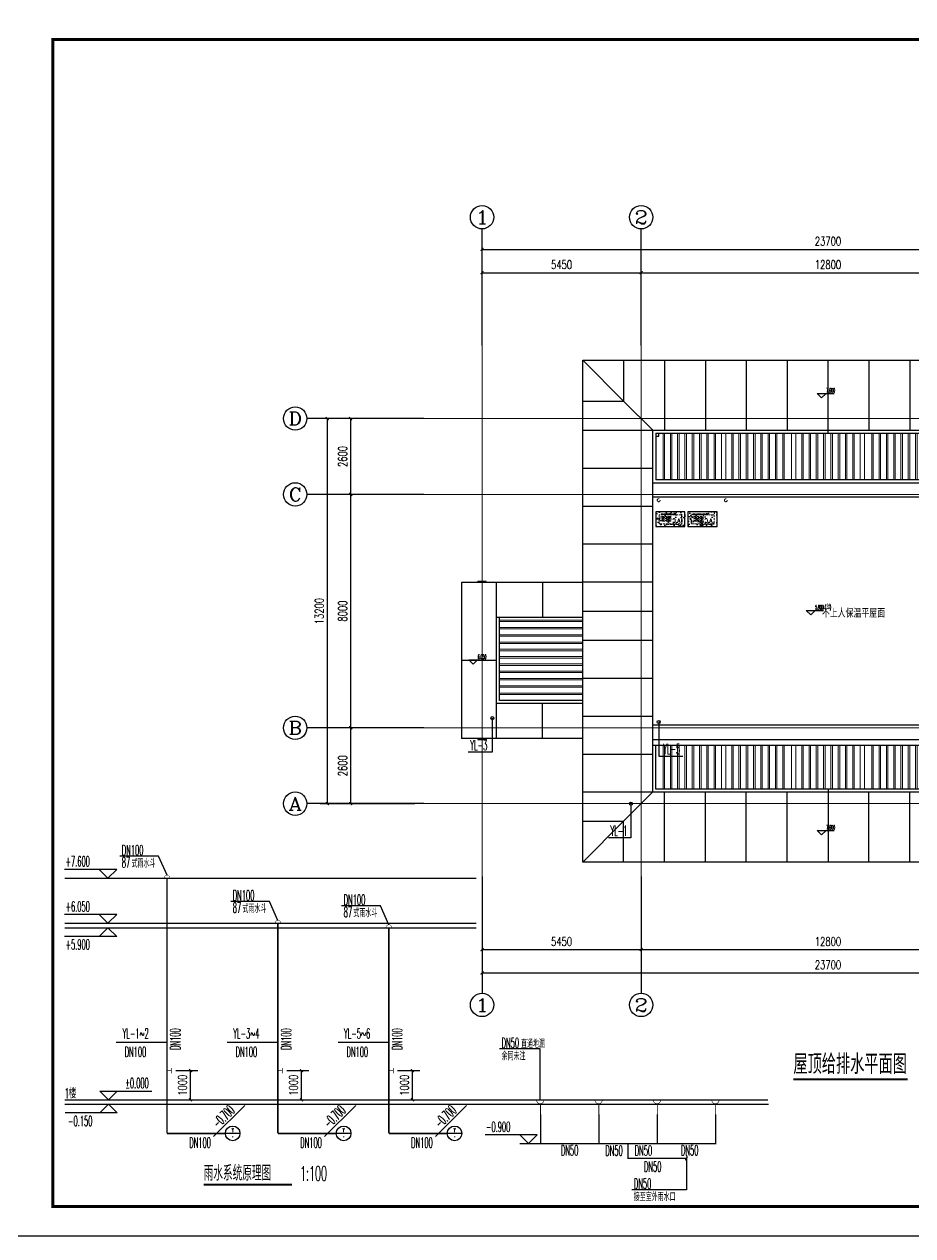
# Model space of a CAD drawing. Extents: x 1596975 to 1739683, y 860327 to 1295531.
# Drawn here: x 1645476 to 1675911, y 1069910 to 1111435 of the extents above; entities that cross this region are included whole.
import ezdxf
from ezdxf.enums import TextEntityAlignment as Align

# ---------------------------------------------------------------- set-up
doc = ezdxf.new("R2010")
doc.units = 0
doc.header["$LTSCALE"] = 1000
doc.header["$MEASUREMENT"] = 0
for name, pattern in [('ACAD_ISO10W100', [18.5, 12, -3, 0.5, -3]), ('DASH', [0.35, 0.25, -0.1]), ('DOTE', [2.42, 2, -0.2, 0.02, -0.2])]:
    doc.linetypes.add(name, pattern=pattern)
for name, color, linetype in [('A-EQPM-MECH', 191, 'Continuous'), ('AXIS', 3, 'Continuous'), ('AXIS_TEXT', 4, 'Continuous'), ('C-AXIS(轴号)', 3, 'Continuous'), ('C-AXIS-T(字)', 7, 'Continuous'), ('DIM_ELEV', 3, 'Continuous'), ('DIM_SYMB', 3, 'Continuous'), ('DIM_不分区给水', 3, 'Continuous'), ('DIM_污水', 3, 'Continuous'), ('DIM_消防', 3, 'Continuous'), ('DIM_雨水', 3, 'Continuous'), ('EQUIP_凝结', 7, 'Continuous'), ('EQUIP_污水', 7, 'Continuous'), ('PIPE-凝结', 150, 'N'), ('PIPE-雨水', 4, 'Y'), ('PUB_TEXT', 4, 'Continuous'), ('PUB_TITLE', 4, 'Continuous'), ('ROOF', 183, 'Continuous'), ('TWT', 7, 'Continuous'), ('TWT_DIM', 3, 'Continuous'), ('TWT_ELEV', 3, 'Continuous'), ('TWT_TEXT', 7, 'Continuous'), ('VPIPE-雨水', 4, 'Y'), ('图框', 140, 'Continuous')]:
    doc.layers.add(name, color=color, linetype=linetype)
for name, color, linetype, lineweight in [('DOTE', 19, 'DOTE', 9), ('ZC', 6, 'Continuous', 40), ('屋顶格栅', 8, 'Continuous', 0), ('平面-空调预留孔', 8, 'Continuous', 15), ('空调', 8, 'Continuous', 13)]:
    doc.layers.add(name, color=color, linetype=linetype, lineweight=lineweight)
doc.styles.add('_TCH_AXIS', font='COMPLEX', dxfattribs={"bigfont": 'GBCBIG'})
doc.styles.add('_TCH_DIM', font='SIMPLEX.shx', dxfattribs={"width": 0.6, "oblique": 10, "bigfont": 'hztxt.shx'})
doc.styles.add('_TCH_DIM_T3', font='SIMPLEX', dxfattribs={"width": 0.705882, "bigfont": 'GBCBIG'})
doc.styles.add('_TWT_SERIAL', font='simplex.shx', dxfattribs={"width": 0.6, "oblique": 10, "height": 3.5, "bigfont": 'aadri.shx'})
doc.styles.add('COMPLEX', font='COMPLEX')
doc.styles.add('HZ', font='TXT', dxfattribs={"bigfont": 'HZTXT'})
doc.styles.get("Standard").update_dxf_attribs({"font": 'gbenor.shx', "bigfont": 'gbcbig.shx'})
doc.linetypes.add('N', pattern='A,3,-0.2,["N",Standard,S=0.25,R=0,X=-0.1,Y=-0.115],-0.2', length=3.4)
doc.linetypes.add('Y', pattern='A,2,-0.2,["Y",Standard,S=0.4,R=0,X=-0.1,Y=-0.115],-0.35', length=2.55)
doc.dimstyles.new('_TCH_ARCH&&100', dxfattribs={"dimtxt": 297.5, "dimasz": 100, "dimexe": 250, "dimexo": 300, "dimgap": 126.25, "dimtad": 1, "dimdec": 0, "dimzin": 0, "dimdsep": 46, "dimtxsty": '_TCH_DIM_T3', "dimblk": 'ARCHTICK', "dimcen": 0.09, "dimclrt": 7, "dimazin": 2, "dimtfac": 1, "dimtdec": 0, "dimtix": 1, "dimtmove": 2, "dimatfit": 3, "dimfxl": 0, "dimtolj": 1, "dimtzin": 0, "dimarcsym": 0})
doc.dimstyles.new('_TWT_ARCH&&100', dxfattribs={"dimtxt": 297.5, "dimasz": 100, "dimexe": 250, "dimexo": 300, "dimgap": 126.25, "dimtad": 1, "dimdec": 0, "dimzin": 0, "dimdsep": 46, "dimtxsty": '_TCH_DIM_T3', "dimblk": 'ARCHTICK', "dimcen": 0.09, "dimclrt": 7, "dimazin": 2, "dimtfac": 1, "dimtdec": 0, "dimtix": 1, "dimtmove": 2, "dimatfit": 3, "dimfxl": 0, "dimtolj": 1, "dimtzin": 0, "dimarcsym": 0})

# ---------------------------------------------------------------- blocks, each defined once
blk = doc.blocks.new('A$C18B071EE')
at = {"layer": 'DIM_雨水'}
blk.add_line((250, 0), (-250, 0), dxfattribs=at)
blk.add_circle((0, 0), 250, dxfattribs=at)
at = {"layer": 'DIM_雨水', "color": 7, "style": '_TWT_SERIAL'}
for s, width, p, p2 in [('Y', 0.6, (-31, 46), (31, 46)), ('-', 0.466667, (-27, -180), (27, -180))]:
    blk.add_text(s, height=134, dxfattribs=dict(at, width=width)).set_placement(p, p2, align=Align.FIT)
blk = doc.blocks.new('jytrhtreh')
at = {"layer": 'ROOF', "color": 0, "ltscale": 3}
for p, q in [((125902, -302439), (127302, -303839)), ((125902, -302439), (142702, -302439)), ((125902, -319639), (125902, -302439)), ((127302, -302439), (127302, -303839)), ((128702, -302439), (128702, -304839)), ((130102, -302439), (130102, -304839)), ((131502, -302439), (131502, -304839)), ((132902, -302439), (132902, -304839)), ((134302, -304939), (134302, -302439)), ((135702, -302439), (135702, -304839)), ((137102, -302439), (137102, -304839)), ((138502, -302439), (138502, -304839)), ((139902, -302439), (139902, -304839)), ((141302, -302439), (141302, -303839)), ((142702, -302439), (141302, -303839)), ((142702, -319639), (142702, -302439)), ((125902, -303839), (127302, -303839)), ((127302, -303839), (128302, -304839)), ((141302, -303839), (140302, -304839)), ((142702, -303839), (141302, -303839)), ((125902, -304839), (142702, -304839)), ((128302, -317239), (128302, -304839)), ((128402, -304939), (140202, -304939)), ((128402, -304939), (128402, -306539)), ((128402, -305039), (128502, -305039)), ((128502, -305039), (128502, -304939)), ((140102, -305039), (140102, -304939)), ((140202, -305039), (140102, -305039)), ((140202, -304939), (140202, -306539)), ((140302, -317239), (140302, -304839)), ((125902, -306139), (128302, -306139)), ((142702, -306139), (140302, -306139)), ((128302, -306639), (140302, -306639)), ((140202, -306539), (128402, -306539)), ((140302, -307139), (128302, -307139)), ((125902, -307439), (128302, -307439)), ((142702, -307439), (140302, -307439)), ((125902, -308739), (128302, -308739)), ((142702, -308739), (140302, -308739)), ((121752, -310058), (121752, -315408)), ((125902, -310058), (121752, -310058)), ((122309, -310058), (122309, -310025)), ((122594, -310025), (122309, -310025)), ((122309, -310034), (122594, -310034)), ((122324, -310034), (122324, -310058)), ((122339, -310034), (122339, -310058)), ((122565, -310034), (122565, -310058)), ((122579, -310034), (122579, -310058)), ((122594, -310058), (122594, -310025)), ((122952, -315408), (122952, -310058)), ((124518, -310058), (124518, -311258)), ((125902, -310039), (128302, -310039)), ((142702, -310039), (140302, -310039)), ((142702, -310058), (146852, -310058)), ((144085, -310058), (144085, -311258)), ((145652, -315408), (145652, -310058)), ((146009, -310058), (146009, -310025)), ((146294, -310025), (146009, -310025)), ((146294, -310034), (146009, -310034)), ((146024, -310034), (146024, -310058)), ((146039, -310034), (146039, -310058)), ((146265, -310034), (146265, -310058)), ((146279, -310034), (146279, -310058)), ((146294, -310058), (146294, -310025)), ((146852, -310058), (146852, -315408)), ((125902, -311258), (122952, -311258)), ((123052, -314108), (123052, -311258)), ((125902, -311039), (128302, -311039)), ((142702, -311039), (140302, -311039)), ((142702, -311258), (145652, -311258)), ((145552, -314108), (145552, -311258)), ((125902, -312039), (128302, -312039)), ((142702, -312039), (140302, -312039)), ((122952, -312733), (121752, -312733)), ((145652, -312733), (146852, -312733)), ((125902, -313339), (128302, -313339)), ((142702, -313339), (140302, -313339)), ((125902, -314208), (122952, -314208)), ((125902, -314108), (123052, -314108)), ((124518, -315408), (124518, -314208)), ((142702, -314108), (145552, -314108)), ((145652, -314208), (142702, -314208)), ((144085, -315408), (144085, -314208)), ((125902, -314639), (128302, -314639)), ((142702, -314639), (140302, -314639)), ((128302, -314939), (140302, -314939)), ((129602, -314939), (130402, -314939)), ((129602, -314939), (129602, -314939)), ((130402, -314939), (130402, -314939)), ((139002, -314939), (138202, -314939)), ((138202, -314939), (138202, -314939)), ((139002, -314939), (139002, -314939)), ((125902, -315408), (121752, -315408)), ((122309, -315408), (122309, -315442)), ((122309, -315433), (122594, -315433)), ((122309, -315442), (122594, -315442)), ((122324, -315433), (122324, -315408)), ((122339, -315433), (122339, -315408)), ((122565, -315433), (122565, -315408)), ((122579, -315433), (122579, -315408)), ((122594, -315408), (122594, -315442)), ((128302, -315439), (140302, -315439)), ((142702, -315408), (146852, -315408)), ((146009, -315408), (146009, -315442)), ((146294, -315433), (146009, -315433)), ((146009, -315442), (146294, -315442)), ((146024, -315433), (146024, -315408)), ((146039, -315433), (146039, -315408)), ((146265, -315433), (146265, -315408)), ((146279, -315433), (146279, -315408)), ((146294, -315408), (146294, -315442)), ((125902, -315939), (128302, -315939)), ((128302, -315639), (140302, -315639)), ((128402, -317139), (128402, -315639)), ((140202, -317139), (140202, -315639)), ((142702, -315939), (140302, -315939)), ((125902, -317239), (142702, -317239)), ((127302, -318239), (128302, -317239)), ((140202, -317139), (128402, -317139)), ((128702, -319639), (128702, -317239)), ((130102, -319639), (130102, -317239)), ((131502, -319639), (131502, -317239)), ((132902, -319639), (132902, -317239)), ((134302, -317139), (134302, -319639)), ((135702, -319639), (135702, -317239)), ((137102, -319639), (137102, -317239)), ((138502, -319639), (138502, -317239)), ((139902, -319639), (139902, -317239)), ((141302, -318239), (140302, -317239)), ((125902, -318239), (127302, -318239)), ((125902, -319639), (127302, -318239)), ((127302, -319639), (127302, -318239)), ((141302, -319639), (141302, -318239)), ((142702, -318239), (141302, -318239)), ((142702, -319639), (141302, -318239)), ((142702, -319639), (125902, -319639))]:
    blk.add_line(p, q, dxfattribs=at)
at = {"layer": '屋顶格栅', "color": 0}
for p, q in [((128652, -304939), (128652, -306539)), ((128702, -306539), (128702, -304939)), ((128902, -304939), (128902, -306539)), ((128952, -306539), (128952, -304939)), ((129152, -304939), (129152, -306539)), ((129202, -306539), (129202, -304939)), ((129402, -304939), (129402, -306539)), ((129452, -306539), (129452, -304939)), ((129652, -304939), (129652, -306539)), ((129702, -306539), (129702, -304939)), ((129902, -304939), (129902, -306539)), ((129952, -306539), (129952, -304939)), ((130152, -304939), (130152, -306539)), ((130202, -306539), (130202, -304939)), ((130402, -304939), (130402, -306539)), ((130452, -306539), (130452, -304939)), ((130652, -304939), (130652, -306539)), ((130802, -306539), (130802, -304939)), ((131002, -304939), (131002, -306539)), ((131052, -306539), (131052, -304939)), ((131252, -304939), (131252, -306539)), ((131302, -306539), (131302, -304939)), ((131502, -304939), (131502, -306539)), ((131552, -306539), (131552, -304939)), ((131752, -304939), (131752, -306539)), ((131802, -306539), (131802, -304939)), ((132002, -304939), (132002, -306539)), ((132052, -306539), (132052, -304939)), ((132252, -304939), (132252, -306539)), ((132302, -306539), (132302, -304939)), ((132502, -304939), (132502, -306539)), ((132552, -306539), (132552, -304939)), ((132752, -304939), (132752, -306539)), ((132802, -306539), (132802, -304939)), ((133052, -304939), (133052, -306539)), ((133202, -306539), (133202, -304939)), ((133402, -304939), (133402, -306539)), ((133452, -306539), (133452, -304939)), ((133652, -304939), (133652, -306539)), ((133702, -306539), (133702, -304939)), ((133902, -304939), (133902, -306539)), ((133952, -306539), (133952, -304939)), ((134152, -304939), (134152, -306539)), ((134202, -306539), (134202, -304939)), ((134402, -306539), (134402, -304939)), ((134452, -304939), (134452, -306539)), ((134652, -306539), (134652, -304939)), ((134702, -304939), (134702, -306539)), ((134902, -306539), (134902, -304939)), ((134952, -304939), (134952, -306539)), ((135152, -306539), (135152, -304939)), ((135202, -304939), (135202, -306539)), ((135402, -306539), (135402, -304939)), ((135552, -304939), (135552, -306539)), ((135802, -306539), (135802, -304939)), ((135852, -304939), (135852, -306539)), ((136052, -306539), (136052, -304939)), ((136102, -304939), (136102, -306539)), ((136302, -306539), (136302, -304939)), ((136352, -304939), (136352, -306539)), ((136552, -306539), (136552, -304939)), ((136602, -304939), (136602, -306539)), ((136802, -306539), (136802, -304939)), ((136852, -304939), (136852, -306539)), ((137052, -306539), (137052, -304939)), ((137102, -304939), (137102, -306539)), ((137302, -306539), (137302, -304939)), ((137352, -304939), (137352, -306539)), ((137552, -306539), (137552, -304939)), ((137602, -304939), (137602, -306539)), ((137802, -306539), (137802, -304939)), ((137952, -304939), (137952, -306539)), ((138152, -306539), (138152, -304939)), ((138202, -304939), (138202, -306539)), ((138402, -306539), (138402, -304939)), ((138452, -304939), (138452, -306539)), ((138652, -306539), (138652, -304939)), ((138702, -304939), (138702, -306539)), ((138902, -306539), (138902, -304939)), ((138952, -304939), (138952, -306539)), ((139152, -306539), (139152, -304939)), ((139202, -304939), (139202, -306539)), ((139402, -306539), (139402, -304939)), ((139452, -304939), (139452, -306539)), ((139652, -306539), (139652, -304939)), ((139702, -304939), (139702, -306539)), ((139902, -306539), (139902, -304939)), ((139952, -304939), (139952, -306539)), ((125902, -311348), (123052, -311348)), ((123052, -311398), (125902, -311398)), ((142702, -311348), (145552, -311348)), ((145552, -311398), (142702, -311398)), ((125902, -311598), (123052, -311598)), ((123052, -311648), (125902, -311648)), ((125902, -311848), (123052, -311848)), ((142702, -311598), (145552, -311598)), ((145552, -311648), (142702, -311648)), ((142702, -311848), (145552, -311848)), ((123052, -311898), (125902, -311898)), ((125902, -312098), (123052, -312098)), ((123052, -312148), (125902, -312148)), ((145552, -311898), (142702, -311898)), ((142702, -312098), (145552, -312098)), ((145552, -312148), (142702, -312148)), ((125902, -312348), (123052, -312348)), ((123052, -312398), (125902, -312398)), ((125902, -312598), (123052, -312598)), ((123052, -312648), (125902, -312648)), ((142702, -312348), (145552, -312348)), ((145552, -312398), (142702, -312398)), ((142702, -312598), (145552, -312598)), ((145552, -312648), (142702, -312648)), ((125902, -312848), (123052, -312848)), ((123052, -312898), (125902, -312898)), ((125902, -313098), (123052, -313098)), ((142702, -312848), (145552, -312848)), ((145552, -312898), (142702, -312898)), ((142702, -313098), (145552, -313098)), ((123052, -313148), (125902, -313148)), ((125902, -313348), (123052, -313348)), ((123052, -313398), (125902, -313398)), ((145552, -313148), (142702, -313148)), ((142702, -313348), (145552, -313348)), ((145552, -313398), (142702, -313398)), ((125902, -313598), (123052, -313598)), ((123052, -313648), (125902, -313648)), ((125902, -313848), (123052, -313848)), ((123052, -313898), (125902, -313898)), ((142702, -313598), (145552, -313598)), ((145552, -313648), (142702, -313648)), ((142702, -313848), (145552, -313848)), ((145552, -313898), (142702, -313898)), ((128652, -317139), (128652, -315639)), ((128702, -315639), (128702, -317139)), ((128902, -317139), (128902, -315639)), ((128952, -315639), (128952, -317139)), ((129152, -317139), (129152, -315639)), ((129202, -315639), (129202, -317139)), ((129402, -317139), (129402, -315639)), ((129452, -315639), (129452, -317139)), ((129652, -317139), (129652, -315639)), ((129702, -315639), (129702, -317139)), ((129902, -317139), (129902, -315639)), ((129952, -315639), (129952, -317139)), ((130152, -317139), (130152, -315639)), ((130202, -315639), (130202, -317139)), ((130402, -317139), (130402, -315639)), ((130452, -315639), (130452, -317139)), ((130652, -317139), (130652, -315639)), ((130802, -315639), (130802, -317139)), ((131002, -317139), (131002, -315639)), ((131052, -315639), (131052, -317139)), ((131252, -317139), (131252, -315639)), ((131302, -315639), (131302, -317139)), ((131502, -317139), (131502, -315639)), ((131552, -315639), (131552, -317139)), ((131752, -317139), (131752, -315639)), ((131802, -315639), (131802, -317139)), ((132002, -317139), (132002, -315639)), ((132052, -315639), (132052, -317139)), ((132252, -317139), (132252, -315639)), ((132302, -315639), (132302, -317139)), ((132502, -317139), (132502, -315639)), ((132552, -315639), (132552, -317139)), ((132752, -317139), (132752, -315639)), ((132802, -315639), (132802, -317139)), ((133052, -317139), (133052, -315639)), ((133202, -315639), (133202, -317139)), ((133402, -317139), (133402, -315639)), ((133452, -315639), (133452, -317139)), ((133652, -317139), (133652, -315639)), ((133702, -315639), (133702, -317139)), ((133902, -317139), (133902, -315639)), ((133952, -315639), (133952, -317139)), ((134152, -317139), (134152, -315639)), ((134202, -315639), (134202, -317139)), ((134402, -315639), (134402, -317139)), ((134452, -317139), (134452, -315639)), ((134652, -315639), (134652, -317139)), ((134702, -317139), (134702, -315639)), ((134902, -315639), (134902, -317139)), ((134952, -317139), (134952, -315639)), ((135152, -315639), (135152, -317139)), ((135202, -317139), (135202, -315639)), ((135402, -315639), (135402, -317139)), ((135552, -317139), (135552, -315639)), ((135802, -315639), (135802, -317139)), ((135852, -317139), (135852, -315639)), ((136052, -315639), (136052, -317139)), ((136102, -317139), (136102, -315639)), ((136302, -315639), (136302, -317139)), ((136352, -317139), (136352, -315639)), ((136552, -315639), (136552, -317139)), ((136602, -317139), (136602, -315639)), ((136802, -315639), (136802, -317139)), ((136852, -317139), (136852, -315639)), ((137052, -315639), (137052, -317139)), ((137102, -317139), (137102, -315639)), ((137302, -315639), (137302, -317139)), ((137352, -317139), (137352, -315639)), ((137552, -315639), (137552, -317139)), ((137602, -317139), (137602, -315639)), ((137802, -315639), (137802, -317139)), ((137952, -317139), (137952, -315639)), ((138152, -315639), (138152, -317139)), ((138202, -317139), (138202, -315639)), ((138402, -315639), (138402, -317139)), ((138452, -317139), (138452, -315639)), ((138652, -315639), (138652, -317139)), ((138702, -317139), (138702, -315639)), ((138902, -315639), (138902, -317139)), ((138952, -317139), (138952, -315639)), ((139152, -315639), (139152, -317139)), ((139202, -317139), (139202, -315639)), ((139402, -315639), (139402, -317139)), ((139452, -317139), (139452, -315639)), ((139652, -315639), (139652, -317139)), ((139702, -317139), (139702, -315639)), ((139902, -315639), (139902, -317139)), ((139952, -317139), (139952, -315639))]:
    blk.add_line(p, q, dxfattribs=at)
blk = doc.blocks.new('gsergvr')
at = {"layer": '平面-空调预留孔', "linetype": 'DASH', "ltscale": 0.3}
for p, q in [((34075, 17176), (34075, 17166)), ((34085, 17156), (34438, 17156)), ((34448, 17166), (34448, 17176))]:
    blk.add_line(p, q, dxfattribs=at)
blk.add_lwpolyline([(34729, 17176), (33989, 17176, -0.414214), (33969, 17196), (33969, 17466, -0.414214), (33989, 17486), (34729, 17486, -0.414214), (34749, 17466), (34749, 17196, -0.414214)], format="xyb", close=True, dxfattribs=at)
for points in [[(34679, 17515), (34260, 17515), (34260, 17500), (34679, 17500)], [(34658, 17428), (34343, 17428), (34343, 17399), (34658, 17399)], [(34658, 17362), (34343, 17362), (34343, 17333), (34658, 17333)], [(34658, 17296), (34343, 17296), (34343, 17267), (34658, 17267)]]:
    blk.add_lwpolyline(points, close=True, dxfattribs=at)
for centre, start, end in [((34085, 17166), 180, 270), ((34438, 17166), 270, 0)]:
    blk.add_arc(centre, 10, start, end, dxfattribs=at)
at = {"layer": '平面-空调预留孔', "linetype": 'DASH', "ltscale": 0.3, "style": '_TCH_DIM', "width": 0.705882}
blk.add_text('A.C', height=146.9, dxfattribs=at).set_placement((34028, 17216))
blk = doc.blocks.new('_ArchTick')
at = {"color": 0, "linetype": 'ByBlock', "const_width": 0.4}
blk.add_lwpolyline([(-0.5, -0.5), (0.5, 0.5)], dxfattribs=at)
blk = doc.blocks.new('*D27')
at = {"layer": 'AXIS', "color": 0, "lineweight": -2}
for p, q in [((1658858, 1097920), (1655608, 1097920)), ((1655858, 1084720), (1655858, 1097920)), ((1658858, 1084720), (1655608, 1084720))]:
    blk.add_line(p, q, dxfattribs=at)
at = {"layer": 'Defpoints', "color": 0}
for p in [(1655858, 1097920), (1659158, 1097920), (1659158, 1084720)]:
    blk.add_point(p, dxfattribs=at)
at = {"layer": 'AXIS', "color": 0, "lineweight": -2, "xscale": 100, "yscale": 100, "zscale": 100}
for p, rotation in [((1655858, 1097920), 90), ((1655858, 1084720), 270)]:
    blk.add_blockref('_ArchTick', p, dxfattribs=dict(at, rotation=rotation))
at = {"layer": 'AXIS', "color": 7, "insert": (1655583, 1091320), "char_height": 297.5, "attachment_point": 5, "rotation": 90, "style": '_TCH_DIM_T3'}
blk.add_mtext('\\A1;13200', dxfattribs=at)
blk = doc.blocks.new('*D28')
at = {"layer": 'AXIS', "color": 0, "lineweight": -2}
for p, q in [((1658858, 1097920), (1656408, 1097920)), ((1656658, 1095320), (1656658, 1097920)), ((1658858, 1095320), (1656408, 1095320))]:
    blk.add_line(p, q, dxfattribs=at)
at = {"layer": 'Defpoints', "color": 0}
for p in [(1656658, 1097920), (1659158, 1097920), (1659158, 1095320)]:
    blk.add_point(p, dxfattribs=at)
at = {"layer": 'AXIS', "color": 0, "lineweight": -2, "xscale": 100, "yscale": 100, "zscale": 100}
for p, rotation in [((1656658, 1097920), 90), ((1656658, 1095320), 270)]:
    blk.add_blockref('_ArchTick', p, dxfattribs=dict(at, rotation=rotation))
at = {"layer": 'AXIS', "color": 7, "insert": (1656383, 1096620), "char_height": 297.5, "attachment_point": 5, "rotation": 90, "style": '_TCH_DIM_T3'}
blk.add_mtext('\\A1;2600', dxfattribs=at)
blk = doc.blocks.new('*D29')
at = {"layer": 'AXIS', "color": 0, "lineweight": -2}
for p, q in [((1658858, 1095320), (1656408, 1095320)), ((1656658, 1087320), (1656658, 1095320)), ((1658858, 1087320), (1656408, 1087320))]:
    blk.add_line(p, q, dxfattribs=at)
at = {"layer": 'Defpoints', "color": 0}
for p in [(1656658, 1095320), (1659158, 1095320), (1659158, 1087320)]:
    blk.add_point(p, dxfattribs=at)
at = {"layer": 'AXIS', "color": 0, "lineweight": -2, "xscale": 100, "yscale": 100, "zscale": 100}
for p, rotation in [((1656658, 1095320), 90), ((1656658, 1087320), 270)]:
    blk.add_blockref('_ArchTick', p, dxfattribs=dict(at, rotation=rotation))
at = {"layer": 'AXIS', "color": 7, "insert": (1656383, 1091320), "char_height": 297.5, "attachment_point": 5, "rotation": 90, "style": '_TCH_DIM_T3'}
blk.add_mtext('\\A1;8000', dxfattribs=at)
blk = doc.blocks.new('*D30')
at = {"layer": 'AXIS', "color": 0, "lineweight": -2}
for p, q in [((1658858, 1087320), (1656408, 1087320)), ((1656658, 1084720), (1656658, 1087320)), ((1658858, 1084720), (1656408, 1084720))]:
    blk.add_line(p, q, dxfattribs=at)
at = {"layer": 'Defpoints', "color": 0}
for p in [(1656658, 1087320), (1659158, 1087320), (1659158, 1084720)]:
    blk.add_point(p, dxfattribs=at)
at = {"layer": 'AXIS', "color": 0, "lineweight": -2, "xscale": 100, "yscale": 100, "zscale": 100}
for p, rotation in [((1656658, 1087320), 90), ((1656658, 1084720), 270)]:
    blk.add_blockref('_ArchTick', p, dxfattribs=dict(at, rotation=rotation))
at = {"layer": 'AXIS', "color": 7, "insert": (1656383, 1086020), "char_height": 297.5, "attachment_point": 5, "rotation": 90, "style": '_TCH_DIM_T3'}
blk.add_mtext('\\A1;2600', dxfattribs=at)
blk = doc.blocks.new('*D31')
at = {"layer": 'AXIS', "color": 0, "lineweight": -2}
for p, q in [((1661158, 1081920), (1661158, 1078670)), ((1684858, 1081920), (1684858, 1078670)), ((1661158, 1078920), (1684858, 1078920))]:
    blk.add_line(p, q, dxfattribs=at)
at = {"layer": 'Defpoints', "color": 0}
for p in [(1661158, 1082220), (1684858, 1082220), (1684858, 1078920)]:
    blk.add_point(p, dxfattribs=at)
at = {"layer": 'AXIS', "color": 0, "lineweight": -2, "xscale": 100, "yscale": 100, "zscale": 100, "rotation": 180}
blk.add_blockref('_ArchTick', (1661158, 1078920), dxfattribs=at)
at = {"layer": 'AXIS', "color": 0, "lineweight": -2, "xscale": 100, "yscale": 100, "zscale": 100}
blk.add_blockref('_ArchTick', (1684858, 1078920), dxfattribs=at)
at = {"layer": 'AXIS', "color": 7, "insert": (1673008, 1079195), "char_height": 297.5, "attachment_point": 5, "style": '_TCH_DIM_T3'}
blk.add_mtext('\\A1;23700', dxfattribs=at)
blk = doc.blocks.new('*D33')
at = {"layer": 'AXIS', "color": 0, "lineweight": -2}
for p, q in [((1666608, 1081920), (1666608, 1079470)), ((1679408, 1081920), (1679408, 1079470)), ((1666608, 1079720), (1679408, 1079720))]:
    blk.add_line(p, q, dxfattribs=at)
at = {"layer": 'Defpoints', "color": 0}
for p in [(1666608, 1082220), (1679408, 1082220), (1679408, 1079720)]:
    blk.add_point(p, dxfattribs=at)
at = {"layer": 'AXIS', "color": 0, "lineweight": -2, "xscale": 100, "yscale": 100, "zscale": 100, "rotation": 180}
blk.add_blockref('_ArchTick', (1666608, 1079720), dxfattribs=at)
at = {"layer": 'AXIS', "color": 0, "lineweight": -2, "xscale": 100, "yscale": 100, "zscale": 100}
blk.add_blockref('_ArchTick', (1679408, 1079720), dxfattribs=at)
at = {"layer": 'AXIS', "color": 7, "insert": (1673008, 1079995), "char_height": 297.5, "attachment_point": 5, "style": '_TCH_DIM_T3'}
blk.add_mtext('\\A1;12800', dxfattribs=at)
blk = doc.blocks.new('*D34')
at = {"layer": 'AXIS', "color": 0, "lineweight": -2}
for p, q in [((1661158, 1081920), (1661158, 1079470)), ((1666608, 1081920), (1666608, 1079470)), ((1661158, 1079720), (1666608, 1079720))]:
    blk.add_line(p, q, dxfattribs=at)
at = {"layer": 'Defpoints', "color": 0}
for p in [(1661158, 1082220), (1666608, 1082220), (1666608, 1079720)]:
    blk.add_point(p, dxfattribs=at)
at = {"layer": 'AXIS', "color": 0, "lineweight": -2, "xscale": 100, "yscale": 100, "zscale": 100, "rotation": 180}
blk.add_blockref('_ArchTick', (1661158, 1079720), dxfattribs=at)
at = {"layer": 'AXIS', "color": 0, "lineweight": -2, "xscale": 100, "yscale": 100, "zscale": 100}
blk.add_blockref('_ArchTick', (1666608, 1079720), dxfattribs=at)
at = {"layer": 'AXIS', "color": 7, "insert": (1663883, 1079995), "char_height": 297.5, "attachment_point": 5, "style": '_TCH_DIM_T3'}
blk.add_mtext('\\A1;5450', dxfattribs=at)
blk = doc.blocks.new('*D35')
at = {"layer": 'AXIS', "color": 0, "lineweight": -2}
for p, q in [((1661158, 1100720), (1661158, 1103970)), ((1684858, 1100720), (1684858, 1103970)), ((1661158, 1103720), (1684858, 1103720))]:
    blk.add_line(p, q, dxfattribs=at)
at = {"layer": 'Defpoints', "color": 0}
for p in [(1684858, 1103720), (1661158, 1100420), (1684858, 1100420)]:
    blk.add_point(p, dxfattribs=at)
at = {"layer": 'AXIS', "color": 0, "lineweight": -2, "xscale": 100, "yscale": 100, "zscale": 100, "rotation": 180}
blk.add_blockref('_ArchTick', (1661158, 1103720), dxfattribs=at)
at = {"layer": 'AXIS', "color": 0, "lineweight": -2, "xscale": 100, "yscale": 100, "zscale": 100}
blk.add_blockref('_ArchTick', (1684858, 1103720), dxfattribs=at)
at = {"layer": 'AXIS', "color": 7, "insert": (1673008, 1103995), "char_height": 297.5, "attachment_point": 5, "style": '_TCH_DIM_T3'}
blk.add_mtext('\\A1;23700', dxfattribs=at)
blk = doc.blocks.new('*D37')
at = {"layer": 'AXIS', "color": 0, "lineweight": -2}
for p, q in [((1666608, 1100720), (1666608, 1103170)), ((1666608, 1102920), (1679408, 1102920)), ((1679408, 1100720), (1679408, 1103170))]:
    blk.add_line(p, q, dxfattribs=at)
at = {"layer": 'Defpoints', "color": 0}
for p in [(1679408, 1102920), (1666608, 1100420), (1679408, 1100420)]:
    blk.add_point(p, dxfattribs=at)
at = {"layer": 'AXIS', "color": 0, "lineweight": -2, "xscale": 100, "yscale": 100, "zscale": 100, "rotation": 180}
blk.add_blockref('_ArchTick', (1666608, 1102920), dxfattribs=at)
at = {"layer": 'AXIS', "color": 0, "lineweight": -2, "xscale": 100, "yscale": 100, "zscale": 100}
blk.add_blockref('_ArchTick', (1679408, 1102920), dxfattribs=at)
at = {"layer": 'AXIS', "color": 7, "insert": (1673008, 1103195), "char_height": 297.5, "attachment_point": 5, "style": '_TCH_DIM_T3'}
blk.add_mtext('\\A1;12800', dxfattribs=at)
blk = doc.blocks.new('*D38')
at = {"layer": 'AXIS', "color": 0, "lineweight": -2}
for p, q in [((1661158, 1100720), (1661158, 1103170)), ((1661158, 1102920), (1666608, 1102920)), ((1666608, 1100720), (1666608, 1103170))]:
    blk.add_line(p, q, dxfattribs=at)
at = {"layer": 'Defpoints', "color": 0}
for p in [(1666608, 1102920), (1661158, 1100420), (1666608, 1100420)]:
    blk.add_point(p, dxfattribs=at)
at = {"layer": 'AXIS', "color": 0, "lineweight": -2, "xscale": 100, "yscale": 100, "zscale": 100, "rotation": 180}
blk.add_blockref('_ArchTick', (1661158, 1102920), dxfattribs=at)
at = {"layer": 'AXIS', "color": 0, "lineweight": -2, "xscale": 100, "yscale": 100, "zscale": 100}
blk.add_blockref('_ArchTick', (1666608, 1102920), dxfattribs=at)
at = {"layer": 'AXIS', "color": 7, "insert": (1663883, 1103195), "char_height": 297.5, "attachment_point": 5, "style": '_TCH_DIM_T3'}
blk.add_mtext('\\A1;5450', dxfattribs=at)
blk = doc.blocks.new('*D56')
at = {"layer": 'Defpoints', "color": 0}
for p in [(1657966, 1075570), (1658772, 1075570), (1657966, 1074570)]:
    blk.add_point(p, dxfattribs=at)
at = {"layer": 'TWT_DIM', "color": 0, "lineweight": -2}
for p, q in [((1658266, 1075570), (1659022, 1075570)), ((1658772, 1074570), (1658772, 1075570)), ((1658266, 1074570), (1659022, 1074570))]:
    blk.add_line(p, q, dxfattribs=at)
at = {"layer": 'TWT_DIM', "color": 0, "lineweight": -2, "xscale": 100, "yscale": 100, "zscale": 100}
for p, rotation in [((1658772, 1075570), 90), ((1658772, 1074570), 270)]:
    blk.add_blockref('_ArchTick', p, dxfattribs=dict(at, rotation=rotation))
at = {"layer": 'TWT_DIM', "color": 7, "insert": (1658497, 1075070), "char_height": 297.5, "attachment_point": 5, "rotation": 90, "style": '_TCH_DIM_T3'}
blk.add_mtext('\\A1;1000', dxfattribs=at)
blk = doc.blocks.new('*D57')
at = {"layer": 'Defpoints', "color": 0}
for p in [(1654166, 1075570), (1654972, 1075570), (1654166, 1074570)]:
    blk.add_point(p, dxfattribs=at)
at = {"layer": 'TWT_DIM', "color": 0, "lineweight": -2}
for p, q in [((1654466, 1075570), (1655222, 1075570)), ((1654972, 1074570), (1654972, 1075570)), ((1654466, 1074570), (1655222, 1074570))]:
    blk.add_line(p, q, dxfattribs=at)
at = {"layer": 'TWT_DIM', "color": 0, "lineweight": -2, "xscale": 100, "yscale": 100, "zscale": 100}
for p, rotation in [((1654972, 1075570), 90), ((1654972, 1074570), 270)]:
    blk.add_blockref('_ArchTick', p, dxfattribs=dict(at, rotation=rotation))
at = {"layer": 'TWT_DIM', "color": 7, "insert": (1654697, 1075070), "char_height": 297.5, "attachment_point": 5, "rotation": 90, "style": '_TCH_DIM_T3'}
blk.add_mtext('\\A1;1000', dxfattribs=at)
blk = doc.blocks.new('*D58')
at = {"layer": 'Defpoints', "color": 0}
for p in [(1650366, 1075570), (1651172, 1075570), (1650366, 1074570)]:
    blk.add_point(p, dxfattribs=at)
at = {"layer": 'TWT_DIM', "color": 0, "lineweight": -2}
for p, q in [((1650666, 1075570), (1651422, 1075570)), ((1651172, 1074570), (1651172, 1075570)), ((1650666, 1074570), (1651422, 1074570))]:
    blk.add_line(p, q, dxfattribs=at)
at = {"layer": 'TWT_DIM', "color": 0, "lineweight": -2, "xscale": 100, "yscale": 100, "zscale": 100}
for p, rotation in [((1651172, 1075570), 90), ((1651172, 1074570), 270)]:
    blk.add_blockref('_ArchTick', p, dxfattribs=dict(at, rotation=rotation))
at = {"layer": 'TWT_DIM', "color": 7, "insert": (1650897, 1075070), "char_height": 297.5, "attachment_point": 5, "rotation": 90, "style": '_TCH_DIM_T3'}
blk.add_mtext('\\A1;1000', dxfattribs=at)
blk = doc.blocks.new('$ATTACHMENT$00000073')
at = {"const_width": 20}
for points in [[(0, 0), (150, 0)], [(150, 90), (150, -90)]]:
    blk.add_lwpolyline(points, dxfattribs=at)
blk = doc.blocks.new('$ATTACHMENT$00000217')
blk.add_line((-150, 0), (150, 0))
at = {"const_width": 15}
blk.add_lwpolyline([(-99, 0, -1), (101, 0)], format="xyb", dxfattribs=at)
blk = doc.blocks.new('_AXISO')
blk.add_circle((0, 0), 0.5)
at = {"layer": 'AXIS_TEXT', "style": 'COMPLEX', "width": 1.041667}
blk.add_attdef('A', text='', height=0.56, dxfattribs=at).set_placement((-0.25, -0.28), (0.25, -0.28), align=Align.FIT)
blk = doc.blocks.new('$ATTACHMENT$00000066')
blk.add_line((-212, 500), (188, 500))
at = {"const_width": 20}
blk.add_lwpolyline([(-134, 500, 1.067664), (116, 500)], format="xyb", dxfattribs=at)
at = {"const_width": 30}
blk.add_lwpolyline([(0, 367), (0, 0)], dxfattribs=at)
at = {"style": 'HZ', "width": 0.7, "flags": 1}
for tag in ['UNIT', 'WHAT', 'SPEC']:
    blk.add_attdef(tag, (0, 0), '', height=0.001, dxfattribs=at)
blk = doc.blocks.new('$TwtSys$00000132')
at = {"elevation": 0}
blk.add_lwpolyline([(7, -101, -0.575183), (0, 0, 0.604745), (-11, 101, 16.924828)], format="xyb", dxfattribs=at)

msp = doc.modelspace()

# ---------------------------------------------------------------- hatches: boundary and pattern name
at = {"layer": 'A-EQPM-MECH'}
h = msp.add_hatch(dxfattribs=at)
h.set_pattern_fill('混凝土', color=8, scale=50, angle=-90)
h.set_pattern_definition([(320, (524679.83, 2774628.46), (-31.376067, -358.63009), [37.5, -412.5]), (265, (524679.83, 2774628.46), (376.09607, 69.37567), [30, -330]), (10.4514, (524677.2, 2774598.57), (344.71977, -289.25469), [31.870095, -350.571056]), (316.1842, (524779.83, 2774628.46), (-82.75951, -533.62052), [56.25, -618.75]), (6.6356, (524772.93, 2774584), (487.05894, -467.33135), [47.80514, -525.8565]), (261.1842, (524779.8, 2774628.46), (487.0593, -467.33097), [45, -495]), (291, (524754.83, 2774578.46), (-201.309445, -298.453526), [37.5, -412.5]), (236, (524754.83, 2774578.46), (362.57502, -121.657666), [30, -330]), (341.4514, (524738.05, 2774553.6), (161.26525, -420.111314), [31.870095, -350.571056]), (307.5, (524679.83, 2774628.46), (166.446927, -6.079928), [0, -326, 0, -335, 0, -331.25]), (277.5, (524679.83, 2774628.46), (197.205856, -131.534769), [0, -191, 0, -318.5, 0, -126.25]), (237.5, (524679.83, 2774739.96), (-11.277436, -266.911218), [0, -125, 0, -390, 0, -517.5]), (227.5, (524679.83, 2774789.96), (50.05249, -291.593085), [0, -162.5, 0, -259, 0, -367.5])])
h.paths.add_polyline_path([(1667108, 1094720.5), (1667108, 1094220.5), (1668108, 1094220.5), (1668108, 1094720.5)])
h = msp.add_hatch(dxfattribs=at)
h.set_pattern_fill('混凝土', color=8, scale=50, angle=-90)
h.set_pattern_definition([(320, (523579.83, 2774628.46), (-31.376067, -358.63009), [37.5, -412.5]), (265, (523579.83, 2774628.46), (376.09607, 69.37567), [30, -330]), (10.4514, (523577.2, 2774598.57), (344.71977, -289.25469), [31.870095, -350.571056]), (316.1842, (523679.83, 2774628.46), (-82.75951, -533.62052), [56.25, -618.75]), (6.6356, (523672.93, 2774584), (487.05894, -467.33135), [47.80514, -525.8565]), (261.1842, (523679.8, 2774628.46), (487.0593, -467.33097), [45, -495]), (291, (523654.83, 2774578.46), (-201.309445, -298.453526), [37.5, -412.5]), (236, (523654.83, 2774578.46), (362.57502, -121.657666), [30, -330]), (341.4514, (523638.05, 2774553.6), (161.26525, -420.111314), [31.870095, -350.571056]), (307.5, (523579.83, 2774628.46), (166.446927, -6.079928), [0, -326, 0, -335, 0, -331.25]), (277.5, (523579.83, 2774628.46), (197.205856, -131.534769), [0, -191, 0, -318.5, 0, -126.25]), (237.5, (523579.83, 2774739.96), (-11.277436, -266.911218), [0, -125, 0, -390, 0, -517.5]), (227.5, (523579.83, 2774789.96), (50.05249, -291.593085), [0, -162.5, 0, -259, 0, -367.5])])
h.paths.add_polyline_path([(1668208, 1094720.5), (1668208, 1094220.5), (1669208, 1094220.5), (1669208, 1094720.5)])
at = {"layer": 'PIPE-凝结'}
for points in [[(1663160.4, 1073069.5), (1663137.9, 1073069.5), (1663137.9, 1073047)], [(1663160.4, 1073069.5), (1663160.4, 1073047), (1663137.9, 1073047)], [(1669160.4, 1073069.5), (1669182.9, 1073069.5), (1669182.9, 1073047)], [(1669160.4, 1073069.5), (1669160.4, 1073047), (1669182.9, 1073047)], [(1666160.4, 1072569.5), (1666137.9, 1072569.5), (1666137.9, 1072547)], [(1666160.4, 1072569.5), (1666160.4, 1072547), (1666137.9, 1072547)]]:
    msp.add_hatch(color=256, dxfattribs=at).paths.add_polyline_path(points)

# ---------------------------------------------------------------- linework, layer by layer
at = {"layer": 'A-EQPM-MECH', "color": 8}
for points in [[(1667108, 1094720.5), (1667108, 1094220.5), (1668108, 1094220.5), (1668108, 1094720.5)], [(1668208, 1094720.5), (1668208, 1094220.5), (1669208, 1094220.5), (1669208, 1094720.5)]]:
    msp.add_lwpolyline(points, close=True, dxfattribs=at)
at = {"layer": 'C-AXIS(轴号)'}
for p, q in [((1661158, 1100420), (1661158, 1104420)), ((1666608, 1100420), (1666608, 1104420)), ((1659158, 1097920), (1655158, 1097920)), ((1659158, 1095320), (1655158, 1095320)), ((1659158, 1087320.5), (1655158, 1087320.5)), ((1659158, 1084720.5), (1655158, 1084720.5)), ((1661158, 1082220.5), (1661158, 1078220.5)), ((1666608, 1082220.5), (1666608, 1078220.5))]:
    msp.add_line(p, q, dxfattribs=at)
at = {"layer": 'DIM_ELEV', "color": 8}
for p, q in [((1672790.2, 1098628.6), (1672640.2, 1098778.6)), ((1672640.2, 1098778.6), (1673224.7, 1098778.6)), ((1672790.2, 1098628.6), (1672940.2, 1098778.6)), ((1672415, 1091194.8), (1672265, 1091344.8)), ((1672265, 1091344.8), (1672849.5, 1091344.8)), ((1672415, 1091194.8), (1672565, 1091344.8)), ((1660852.4, 1089498.8), (1660702.4, 1089648.8)), ((1660702.4, 1089648.8), (1661287, 1089648.8)), ((1660852.4, 1089498.8), (1661002.4, 1089648.8)), ((1672790.2, 1083648.5), (1672640.2, 1083798.5)), ((1672640.2, 1083798.5), (1673224.7, 1083798.5)), ((1672790.2, 1083648.5), (1672940.2, 1083798.5))]:
    msp.add_line(p, q, dxfattribs=at)
at = {"layer": 'DIM_SYMB', "const_width": 70}
for points in [[(1671823.1, 1075271), (1675740, 1075271)], [(1651625.6, 1071661.2), (1654643.7, 1071661.2)]]:
    msp.add_lwpolyline(points, dxfattribs=at)
at = {"layer": 'DIM_不分区给水'}
for p, q in [((1650073.6, 1082917), (1648747.4, 1082917)), ((1650367.6, 1082269.5), (1650073.6, 1082917)), ((1653873.6, 1081367), (1652547.4, 1081367)), ((1654167.6, 1080719.5), (1653873.6, 1081367)), ((1657673.6, 1081217), (1656347.4, 1081217)), ((1657967.6, 1080569.5), (1657673.6, 1081217)), ((1649989.2, 1076529.5, 450), (1648626.8, 1076529.5, 450)), ((1650366.2, 1076529.5, 450), (1649989.2, 1076529.5, 450)), ((1653789.2, 1076529.5, 450), (1652426.8, 1076529.5, 450)), ((1654166.2, 1076529.5, 450), (1653789.2, 1076529.5, 450)), ((1657589.2, 1076529.5, 450), (1656226.8, 1076529.5, 450)), ((1657966.2, 1076529.5, 450), (1657589.2, 1076529.5, 450))]:
    msp.add_line(p, q, dxfattribs=at)
at = {"layer": 'DIM_污水'}
for p, q in [((1663148.4, 1076314.9), (1661757.9, 1076314.9)), ((1663148.4, 1074569.5), (1663148.4, 1076314.9)), ((1668160.6, 1072569.5), (1668160.6, 1071486.7)), ((1668160.6, 1071486.7), (1666287.5, 1071486.7))]:
    msp.add_line(p, q, dxfattribs=at)
at = {"layer": 'DIM_消防'}
for p, q in [((1653028.6, 1074379.5, 450), (1651962.6, 1073313.5, 450)), ((1656828.6, 1074379.5, 450), (1655762.6, 1073313.5, 450)), ((1660628.6, 1074379.5, 450), (1659562.6, 1073313.5, 450))]:
    msp.add_line(p, q, dxfattribs=at)
at = {"layer": 'DIM_雨水'}
for p, q in [((1661508, 1087650.5), (1661508, 1086481.5)), ((1667208, 1087520.5), (1667208, 1086351.5)), ((1661508, 1086481.5), (1660685.3, 1086481.5)), ((1667208, 1086351.5), (1668030.7, 1086351.5)), ((1666258, 1084720.5), (1666258, 1083551.5)), ((1666258, 1083551.5), (1665486.2, 1083551.5))]:
    msp.add_line(p, q, dxfattribs=at)
at = {"layer": 'DOTE', "linetype": 'ACAD_ISO10W100', "ltscale": 100}
for p, q in [((1661158, 1100420), (1661158, 1082220.5)), ((1666608, 1100420), (1666608, 1082220.5)), ((1659158, 1097920), (1686858, 1097920)), ((1659158, 1095320), (1686858, 1095320)), ((1659158, 1087320.5), (1686858, 1087320.5)), ((1659158, 1084720.5), (1686858, 1084720.5))]:
    msp.add_line(p, q, dxfattribs=at)
at = {"layer": 'PIPE-凝结', "const_width": 45}
for points in [[(1663160.4, 1074069.5), (1663160.4, 1073069.5)], [(1665160.4, 1074069.5), (1665160.4, 1073069.5)], [(1667160.4, 1074069.5), (1667160.4, 1073069.5)], [(1669160.4, 1074069.5), (1669160.4, 1073069.5)], [(1663160.4, 1073069.5), (1665160.4, 1073069.5)], [(1665160.4, 1073069.5), (1666160.4, 1073069.5)], [(1666160.4, 1073069.5), (1666160.4, 1072569.5)], [(1666160.4, 1073069.5), (1667160.4, 1073069.5)], [(1667160.4, 1073069.5), (1669160.4, 1073069.5)], [(1666160.4, 1072569.5), (1668160.4, 1072569.5)]]:
    msp.add_lwpolyline(points, dxfattribs=at)
at = {"layer": 'PIPE-雨水', "const_width": 55}
for points in [[(1650366.2, 1082169.5), (1650366.2, 1075569.5)], [(1654166.2, 1080619.5), (1654166.2, 1075569.5)], [(1657966.2, 1080469.5), (1657966.2, 1075569.5)], [(1650366.2, 1075569.5), (1650366.2, 1073419.5)], [(1654166.2, 1075569.5), (1654166.2, 1073419.5)], [(1657966.2, 1075569.5), (1657966.2, 1073419.5)], [(1650366.2, 1073419.5), (1652366.2, 1073419.5)], [(1654166.2, 1073419.5), (1656166.2, 1073419.5)], [(1657966.2, 1073419.5), (1659966.2, 1073419.5)]]:
    msp.add_lwpolyline(points, dxfattribs=at)
at = {"layer": 'TWT'}
for p, q in [((1646861.8, 1082169.5), (1660954.6, 1082169.5)), ((1646861.8, 1080619.5), (1660954.6, 1080619.5)), ((1646861.8, 1080469.5), (1660954.6, 1080469.5)), ((1646861.8, 1074569.5), (1670952.3, 1074569.5)), ((1646861.8, 1074419.5), (1670965.4, 1074419.5))]:
    msp.add_line(p, q, dxfattribs=at)
at = {"layer": 'TWT_ELEV'}
for p, q in [((1648644.2, 1082469.5), (1646860, 1082469.5)), ((1648344.2, 1082169.5), (1648044.2, 1082469.5)), ((1648344.2, 1082169.5), (1648644.2, 1082469.5)), ((1648644.2, 1080919.5), (1646860, 1080919.5)), ((1648344.2, 1080619.5), (1648044.2, 1080919.5)), ((1648344.2, 1080619.5), (1648644.2, 1080919.5)), ((1648644.2, 1080169.5), (1646860, 1080169.5)), ((1648344.2, 1080469.5), (1648044.2, 1080169.5)), ((1648344.2, 1080469.5), (1648644.2, 1080169.5)), ((1648361.8, 1074569.5), (1648061.8, 1074869.5)), ((1648061.8, 1074869.5), (1649846.1, 1074869.5)), ((1648361.8, 1074569.5), (1648661.8, 1074869.5)), ((1648361.8, 1074419.5), (1648061.8, 1074119.5)), ((1648361.8, 1074419.5), (1648661.8, 1074119.5)), ((1648661.8, 1074119.5), (1646877.6, 1074119.5)), ((1663046.5, 1073369.5), (1661262.2, 1073369.5)), ((1662746.5, 1073069.5), (1662446.5, 1073369.5)), ((1662457.5, 1073069.5), (1663569, 1073069.5)), ((1662746.5, 1073069.5), (1663046.5, 1073369.5))]:
    msp.add_line(p, q, dxfattribs=at)
at = {"layer": 'VPIPE-雨水'}
for centre in [(1661508, 1087650.5), (1667208, 1087520.5), (1666258, 1084720.5)]:
    msp.add_circle(centre, 55, dxfattribs=at)
at = {"layer": '图框'}
msp.add_lwpolyline([(1643957.2, 1069910.3), (1703357.2, 1069910.3), (1703357.2, 1111910.3), (1643957.2, 1111910.3)], close=True, dxfattribs=at)
at = {"layer": '图框', "const_width": 100}
msp.add_lwpolyline([(1646457.2, 1070910.3), (1702357.2, 1070910.3), (1702357.2, 1110910.3), (1646457.2, 1110910.3)], close=True, dxfattribs=at)
at = {"layer": '空调', "color": 8, "linetype": 'DASH'}
for centre in [(1667208, 1095120), (1669508, 1095120)]:
    msp.add_circle(centre, 50, dxfattribs=at)

# ---------------------------------------------------------------- block references
at = {"layer": 'C-AXIS(轴号)'}
ref = msp.add_blockref('_AXISO', (1661158, 1104820), dxfattribs=dict(at, xscale=800, yscale=800, zscale=800))
ref.add_attrib('A', '1', dxfattribs={"layer": 'C-AXIS-T(字)', "height": 452.5, "style": '_TCH_AXIS', "width": 2.333333}).set_placement((1660931.7, 1104593.8), (1661384.3, 1104593.8), align=Align.FIT)
ref = msp.add_blockref('_AXISO', (1666608, 1104820), dxfattribs=dict(at, xscale=800, yscale=800, zscale=800))
ref.add_attrib('A', '2', dxfattribs={"layer": 'C-AXIS-T(字)', "height": 452.5, "style": '_TCH_AXIS', "width": 1.5}).set_placement((1666381.7, 1104593.8), (1666834.3, 1104593.8), align=Align.FIT)
ref = msp.add_blockref('_AXISO', (1654758, 1097920), dxfattribs=dict(at, xscale=800, yscale=800, zscale=800))
ref.add_attrib('A', 'D', dxfattribs={"layer": 'C-AXIS-T(字)', "height": 452.5, "style": '_TCH_AXIS', "width": 1.235294}).set_placement((1654531.7, 1097693.8), (1654984.3, 1097693.8), align=Align.FIT)
ref = msp.add_blockref('_AXISO', (1654758, 1095320), dxfattribs=dict(at, xscale=800, yscale=800, zscale=800))
ref.add_attrib('A', 'C', dxfattribs={"layer": 'C-AXIS-T(字)', "height": 452.5, "style": '_TCH_AXIS', "width": 1.4}).set_placement((1654531.7, 1095093.8), (1654984.3, 1095093.8), align=Align.FIT)
ref = msp.add_blockref('_AXISO', (1654758, 1087320.5), dxfattribs=dict(at, xscale=800, yscale=800, zscale=800))
ref.add_attrib('A', 'B', dxfattribs={"layer": 'C-AXIS-T(字)', "height": 452.5, "style": '_TCH_AXIS', "width": 1.235294}).set_placement((1654531.7, 1087094.2), (1654984.3, 1087094.2), align=Align.FIT)
ref = msp.add_blockref('_AXISO', (1654758, 1084720.5), dxfattribs=dict(at, xscale=800, yscale=800, zscale=800))
ref.add_attrib('A', 'A', dxfattribs={"layer": 'C-AXIS-T(字)', "height": 452.5, "style": '_TCH_AXIS', "width": 1.166667}).set_placement((1654531.7, 1084494.2), (1654984.3, 1084494.2), align=Align.FIT)
ref = msp.add_blockref('_AXISO', (1661158, 1077820.5), dxfattribs=dict(at, xscale=800, yscale=800, zscale=800))
ref.add_attrib('A', '1', dxfattribs={"layer": 'C-AXIS-T(字)', "height": 452.5, "style": '_TCH_AXIS', "width": 2.333333}).set_placement((1660931.7, 1077594.2), (1661384.3, 1077594.2), align=Align.FIT)
ref = msp.add_blockref('_AXISO', (1666608, 1077820.5), dxfattribs=dict(at, xscale=800, yscale=800, zscale=800))
ref.add_attrib('A', '2', dxfattribs={"layer": 'C-AXIS-T(字)', "height": 452.5, "style": '_TCH_AXIS', "width": 1.5}).set_placement((1666381.7, 1077594.2), (1666834.3, 1077594.2), align=Align.FIT)
at = {"layer": 'EQUIP_凝结'}
msp.add_blockref('$TwtSys$00000132', (1668160.4, 1072569.5), dxfattribs=at)
at = {"layer": 'EQUIP_污水'}
for name, p in [('$ATTACHMENT$00000217', (1650366.2, 1082169.5)), ('$ATTACHMENT$00000217', (1654166.2, 1080619.5)), ('$ATTACHMENT$00000217', (1657966.2, 1080469.5)), ('$ATTACHMENT$00000073', (1650366.2, 1075569.5)), ('$ATTACHMENT$00000073', (1654166.2, 1075569.5)), ('$ATTACHMENT$00000073', (1657966.2, 1075569.5)), ('$ATTACHMENT$00000066', (1663160.4, 1074069.5)), ('$ATTACHMENT$00000066', (1665160.4, 1074069.5)), ('$ATTACHMENT$00000066', (1667160.4, 1074069.5)), ('$ATTACHMENT$00000066', (1669160.4, 1074069.5))]:
    msp.add_blockref(name, p, dxfattribs=at)
at = {"layer": 'PUB_TITLE', "color": 8}
msp.add_blockref('jytrhtreh', (1538706.3, 1402359.5), dxfattribs=at)
at = {"layer": 'ZC'}
for p in [(1652616.2, 1073419.5, 450), (1656416.2, 1073419.5, 450), (1660216.2, 1073419.5, 450)]:
    msp.add_blockref('A$C18B071EE', p, dxfattribs=at)
at = {"layer": '平面-空调预留孔', "color": 8, "xscale": -1}
for p in [(1701972.6, 1077134.2), (1703072.6, 1077134.2)]:
    msp.add_blockref('gsergvr', p, dxfattribs=at)

# ---------------------------------------------------------------- texts
at = {"layer": 'DIM_ELEV', "color": 8, "style": '_TCH_DIM'}
for s, height, width, p in [('7.600', 148.75, 0.423529, (1672951.5, 1098813.6)), ('5.900', 148.75, 0.423529, (1672569.3, 1091379.8)), ('(', 148.8, 0.423529, (1672899.5, 1091379.8)), ('结', 175, 0.6, (1672951.7, 1091379.8)), (')', 148.8, 0.423529, (1673067.4, 1091379.8)), ('6.050', 148.75, 0.423529, (1661008.5, 1089683.8)), ('7.600', 148.75, 0.423529, (1672951.5, 1083833.5))]:
    msp.add_text(s, height=height, dxfattribs=dict(at, width=width)).set_placement(p)
at = {"layer": 'DIM_SYMB', "color": 7, "style": '_TWT_SERIAL'}
for s, height, width, p in [('雨水系统原理图', 523.62, 0.6, (1651625.6, 1071797.1)), ('1:100', 500, 0.48, (1654923.7, 1071797.1))]:
    msp.add_text(s, height=height, dxfattribs=dict(at, width=width)).set_placement(p)
at = {"layer": 'DIM_不分区给水', "color": 7, "style": '_TWT_SERIAL'}
for s, height, width, p in [('DN100', 350, 0.48, (1648817.4, 1082952)), ('87', 350, 0.48, (1648817.4, 1082532)), ('式雨水斗', 261.81, 0.6, (1649151.1, 1082532)), ('DN100', 350, 0.48, (1652617.4, 1081402)), ('87', 350, 0.48, (1652617.4, 1080982)), ('DN100', 350, 0.48, (1656417.4, 1081252)), ('式雨水斗', 261.81, 0.6, (1652951.1, 1080982)), ('87', 350, 0.48, (1656417.4, 1080832)), ('式雨水斗', 261.81, 0.6, (1656751.1, 1080832)), ('YL-1~2', 350, 0.48, (1648841.8, 1076669.5, 450)), ('YL-3~4', 350, 0.48, (1652632, 1076669.5, 450)), ('YL-5~6', 350, 0.48, (1656428.4, 1076669.5, 450)), ('DN100', 350, 0.48, (1648915, 1076039.5, 450)), ('DN100', 350, 0.48, (1652715, 1076039.5, 450)), ('DN100', 350, 0.48, (1656515, 1076039.5, 450))]:
    msp.add_text(s, height=height, dxfattribs=dict(at, width=width)).set_placement(p)
at = {"layer": 'DIM_污水', "color": 7, "style": '_TWT_SERIAL'}
for s, height, width, p in [('DN50', 350, 0.48, (1661827.9, 1076349.9)), ('直通地漏', 261.81, 0.6, (1662491.9, 1076349.9)), ('余同未注', 261.81, 0.6, (1661827.9, 1075929.9)), ('DN50', 350, 0.48, (1666357.5, 1071521.7)), ('接至室外雨水口', 261.81, 0.6, (1666357.5, 1071101.7))]:
    msp.add_text(s, height=height, dxfattribs=dict(at, width=width)).set_placement(p)
at = {"layer": 'DIM_消防', "color": 7, "style": '_TWT_SERIAL', "width": 0.48}
for s, rotation, p in [('DN100', 90, (1650824.5, 1076278.8, 450)), ('DN100', 90, (1654624.5, 1076278.8, 450)), ('DN100', 90, (1658424.5, 1076278.8, 450)), ('-0.700', 45, (1652126.4, 1073576.2, 450)), ('-0.700', 45, (1655926.4, 1073576.2, 450)), ('-0.700', 45, (1659726.4, 1073576.2, 450))]:
    msp.add_text(s, height=350, rotation=rotation, dxfattribs=at).set_placement(p)
for s, p in [('DN100', (1651128.5, 1072928.2, 450)), ('DN100', (1654928.5, 1072928.2, 450)), ('DN100', (1658728.5, 1072928.2, 450)), ('DN50', (1663858.4, 1072661.5)), ('DN50', (1666387.9, 1072656.9)), ('DN50', (1667970.8, 1072666.1)), ('DN50', (1665380.1, 1072654.4)), ('DN50', (1666703.1, 1072106.2))]:
    msp.add_text(s, height=350, dxfattribs=at).set_placement(p)
at = {"layer": 'DIM_雨水', "color": 7, "style": '_TWT_SERIAL', "width": 0.48}
for s, p in [('YL-3', (1660755.3, 1086551.5)), ('YL-5', (1667360.7, 1086421.5)), ('YL-1', (1665556.2, 1083621.5))]:
    msp.add_text(s, height=350, dxfattribs=at).set_placement(p)
at = {"layer": 'PUB_TEXT', "color": 8}
msp.add_text('不上人保温平屋面', height=270.07, dxfattribs=at).set_placement((1672800.3, 1091103))
at = {"layer": 'PUB_TEXT'}
msp.add_text('屋顶给排水平面图', height=675.18, dxfattribs=at).set_placement((1671823.1, 1075455.6))
at = {"layer": 'TWT_ELEV', "color": 7, "style": '_TWT_SERIAL', "width": 0.48}
for s, p in [('+7.600', (1646890, 1082569.6)), ('+6.050', (1646890, 1081019.6)), ('+5.900', (1646890, 1079719.4)), ('%%P0.000', (1648936.1, 1074969.6)), ('-0.150', (1646974.8, 1073669.4)), ('-0.900', (1661292.2, 1073469.6))]:
    msp.add_text(s, height=350, dxfattribs=at).set_placement(p)
at = {"layer": 'TWT_TEXT', "style": '_TWT_SERIAL'}
for s, width, p in [('1', 0.48, (1646861.8, 1074619.5)), ('楼', 0.6, (1646989.8, 1074619.5))]:
    msp.add_text(s, height=350, dxfattribs=dict(at, width=width)).set_placement(p)

# ---------------------------------------------------------------- dimensions: what is measured, and where the dimension line sits
at = {"layer": 'AXIS'}
for p1, p2, distance, picture, middle in [((1661158, 1100420), (1684858, 1100420), 3300, '*D35', (1673008, 1103995)), ((1661158, 1100420), (1666608, 1100420), 2500, '*D38', (1663883, 1103195)), ((1666608, 1100420), (1679408, 1100420), 2500, '*D37', (1673008, 1103195)), ((1659158.0014, 1084720.4693), (1659158.0014, 1097920.0314), 3300, '*D27', (1655583.0014, 1091320.2504)), ((1659158, 1095320), (1659158, 1097920), 2500, '*D28', (1656383, 1096620)), ((1659158.0014, 1087320.4693), (1659158.0014, 1095320.0314), 2500, '*D29', (1656383.0014, 1091320.2504)), ((1659158, 1084720.5), (1659158, 1087320.5), 2500, '*D30', (1656383, 1086020.5)), ((1661158, 1082220.5), (1684858, 1082220.5), -3300, '*D31', (1673008, 1079195.5)), ((1661158, 1082220.5), (1666608, 1082220.5), -2500, '*D34', (1663883, 1079995.5)), ((1666608, 1082220.5), (1679408, 1082220.5), -2500, '*D33', (1673008, 1079995.5))]:
    dim = msp.add_aligned_dim(p1=p1, p2=p2, distance=distance, dimstyle='_TCH_ARCH&&100', dxfattribs=at)
    dim.commit()
    dim.dimension.update_dxf_attribs({"geometry": picture, "text_midpoint": middle})
at = {"layer": 'TWT_DIM'}
for p1, p2, picture, middle in [((1650366.2, 1074569.5), (1650366.2, 1075569.5), '*D58', (1650896.8, 1075069.5)), ((1654166.2, 1074569.5), (1654166.2, 1075569.5), '*D57', (1654696.8, 1075069.5)), ((1657966.2, 1074569.5), (1657966.2, 1075569.5), '*D56', (1658496.8, 1075069.5))]:
    dim = msp.add_aligned_dim(p1=p1, p2=p2, distance=-805.6, dimstyle='_TWT_ARCH&&100', dxfattribs=at)
    dim.commit()
    dim.dimension.update_dxf_attribs({"geometry": picture, "text_midpoint": middle})

doc.saveas('drawing.dxf')
